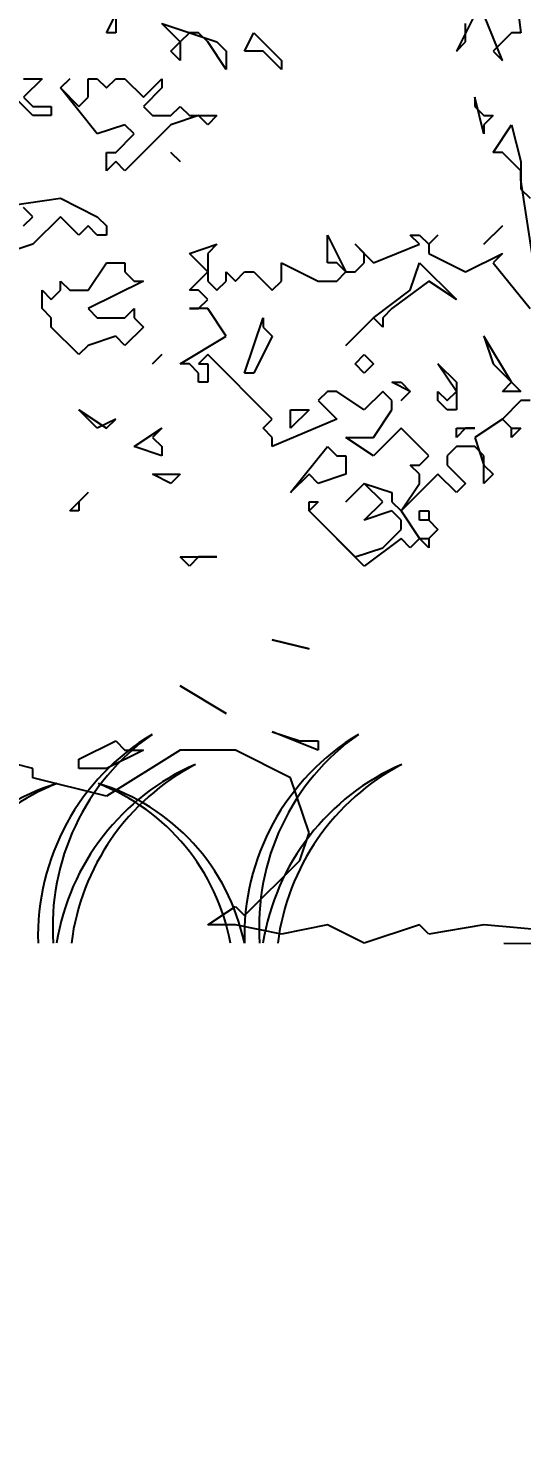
# Model space of a CAD drawing. Header units: millimetres. Extents: x 3633 to 4629, y 3430 to 3787.
# Drawn here: x 4511.78 to 4514.41, y 3708.16 to 3715.67 of the extents above; entities that cross this region are included whole.
import ezdxf

# ---------------------------------------------------------------- set-up
doc = ezdxf.new("R2010")
doc.units = ezdxf.units.MM
doc.styles.add('СПДС', font='isocpeur.ttf')
doc.dimstyles.new('СПДС', dxfattribs={"dimtxt": 1.25, "dimasz": 0.75, "dimexe": 0.3, "dimexo": 0.2, "dimgap": 0.3, "dimtad": 1, "dimrnd": 0.05, "dimzin": 1, "dimtxsty": 'СПДС', "dimblk": 'ARCHTICK', "dimcen": 0.6, "dimclrd": 7, "dimclre": 7, "dimclrt": 7, "dimazin": 0, "dimtfac": 1, "dimtmove": 1, "dimatfit": 3, "dimldrblk": 'OBLIQUE', "dimfxl": 1, "dimlwd": -1, "dimlwe": -1, "dimarcsym": 0})

# ---------------------------------------------------------------- blocks, each defined once
blk = doc.blocks.new('grass')
at = {"color": 0}
for centre, radius, start, end in [((283.4, 7.6), 250.6, 120.9153, 181.7436), ((299.1, 17.8), 250.6, 125.1975, 184.082), ((498.8, 7.6), 250.6, 120.9153, 181.7436), ((514.5, 17.8), 250.6, 125.1975, 184.082), ((290.9, 7.6), 250.6, 358.2564, 59.0847), ((275.2, 17.8), 250.6, 355.918, 54.8025), ((953.9, 7.6), 250.6, 120.9153, 181.7436), ((969.6, 17.8), 250.6, 125.1975, 184.082), ((1174, 7.6), 250.6, 120.9153, 181.7436), ((1189.7, 17.8), 250.6, 125.1975, 184.082), ((778.4, -4.1), 225.6, 115.7068, 178.9593), ((793.3, 3.8), 225.6, 119.989, 180.9593), ((300.2, -39.5), 250.6, 113.3716, 170.93), ((317.1, -31.4), 250.6, 117.6539, 172.7928), ((441.8, -39.5), 250.6, 113.3716, 170.93), ((458.7, -31.4), 250.6, 117.6539, 172.7928), ((970.7, -39.5), 250.6, 113.3716, 170.93), ((987.6, -31.4), 250.6, 117.6539, 172.7928), ((1190.7, -39.5), 250.6, 113.3716, 170.93), ((1207.6, -31.4), 250.6, 117.6539, 172.7928), ((788.6, -45.9), 225.6, 106.7576, 168.2484), ((804.6, -40.5), 225.6, 111.0398, 169.6613), ((702.6, -45.9), 225.6, 11.7516, 73.2424), ((686.6, -40.5), 225.6, 10.3387, 68.9602), ((465.3, -38.9), 204.5, 105.3788, 169.0232), ((479.8, -34.3), 204.5, 109.661, 170.3333), ((631.6, -94.2), 250.6, 95.3506, 157.9162), ((650.1, -91.8), 250.6, 99.6328, 158.5173), ((666.7, -34.5), 204.5, 105.3788, 170.2977), ((681.3, -29.9), 204.5, 109.661, 171.6027), ((18.2, -79.9), 193.4, 24.414, 89.3231), ((3.8, -79.2), 193.4, 24.1831, 85.0409)]:
    blk.add_arc(centre, radius, start, end, dxfattribs=at)
blk = doc.blocks.new('_ArchTick')
at = {"color": 0, "linetype": 'ByBlock', "const_width": 0.15}
blk.add_lwpolyline([(-0.5, -0.5), (0.5, 0.5)], dxfattribs=at)
blk = doc.blocks.new('*D216')
at = {"color": 7, "transparency": 16777216}
for p, q in [((4526.9801, 3710.3737), (4526.9801, 3692.9302)), ((4499.48, 3697.9968), (4499.48, 3692.9302)), ((4499.48, 3693.5302), (4526.9801, 3693.5302))]:
    blk.add_line(p, q, dxfattribs=at)
at = {"layer": 'Defpoints', "color": 0, "transparency": 16777216}
for p in [(4526.9801, 3710.7737), (4499.48, 3698.3968), (4526.9801, 3693.5302)]:
    blk.add_point(p, dxfattribs=at)
at = {"color": 7, "transparency": 16777216, "xscale": 1.5, "yscale": 1.5, "zscale": 1.5, "rotation": 180}
blk.add_blockref('_ArchTick', (4499.48, 3693.5302), dxfattribs=at)
at = {"color": 7, "transparency": 16777216, "xscale": 1.5, "yscale": 1.5, "zscale": 1.5}
blk.add_blockref('_ArchTick', (4526.9801, 3693.5302), dxfattribs=at)
at = {"color": 7, "transparency": 16777216, "insert": (4513.2301, 3695.6302), "char_height": 2.5, "attachment_point": 5, "style": 'СПДС'}
blk.add_mtext('5,50', dxfattribs=at)
blk = doc.blocks.new('_Oblique')
at = {"color": 0, "linetype": 'ByBlock', "lineweight": -2}
blk.add_line((-0.5, -0.5), (0.5, 0.5), dxfattribs=at)
blk = doc.blocks.new('Pine 3 Elev_133')
at = {"color": 0}
for p, q in [((134.8, 2135.9), (154.8, 1976.2)), ((-745.2, 1976.2), (-725.2, 2016.2)), ((-725.2, 2016.2), (-725.2, 1976.2)), ((-585.2, 1956.3), (-625.2, 1996.2)), ((-625.2, 1996.2), (-505.2, 1956.3)), ((54.8, 2016.2), (14.8, 1936.3)), ((34.8, 1956.3), (34.8, 1996.2)), ((114.8, 1916.3), (74.8, 2016.2)), ((-725.2, 1976.2), (-745.2, 1976.2)), ((-565.2, 1976.2), (-585.2, 1956.3)), ((-545.2, 1976.2), (-565.2, 1976.2)), ((-525.2, 1956.3), (-545.2, 1976.2)), ((-445.2, 1936.3), (-425.2, 1976.2)), ((-425.2, 1976.2), (-365.2, 1916.3)), ((134.8, 1976.2), (94.8, 1936.3)), ((154.8, 1976.2), (134.8, 1976.2)), ((-605.2, 1936.3), (-585.2, 1956.3)), ((-585.2, 1916.3), (-605.2, 1936.3)), ((-585.2, 1956.3), (-585.2, 1916.3)), ((-485.2, 1896.4), (-525.2, 1956.3)), ((-505.2, 1956.3), (-485.2, 1936.3)), ((-485.2, 1936.3), (-485.2, 1896.4)), ((-405.2, 1936.3), (-445.2, 1936.3)), ((-365.2, 1896.4), (-405.2, 1936.3)), ((14.8, 1936.3), (34.8, 1956.3)), ((94.8, 1936.3), (114.8, 1916.3)), ((-365.2, 1916.3), (-365.2, 1896.4)), ((-925.2, 1876.4), (-885.2, 1876.4)), ((-885.2, 1876.4), (-925.2, 1836.5)), ((-845.2, 1856.5), (-825.2, 1876.4)), ((-825.2, 1876.4), (-845.2, 1856.5)), ((-785.2, 1836.5), (-785.2, 1876.4)), ((-785.2, 1876.4), (-765.2, 1876.4)), ((-765.2, 1876.4), (-745.2, 1856.5)), ((-745.2, 1856.5), (-725.2, 1876.4)), ((-725.2, 1876.4), (-705.2, 1876.4)), ((-705.2, 1876.4), (-665.2, 1836.5)), ((-665.2, 1836.5), (-625.2, 1876.4)), ((-625.2, 1876.4), (-625.2, 1856.5)), ((-905.2, 1796.6), (-965.2, 1856.5)), ((-925.2, 1836.5), (-905.2, 1816.5)), ((-765.2, 1756.7), (-845.2, 1856.5)), ((-845.2, 1856.5), (-805.2, 1816.5)), ((-805.2, 1816.5), (-785.2, 1836.5)), ((-625.2, 1856.5), (-665.2, 1816.5)), ((74.8, 1756.7), (54.8, 1836.5)), ((54.8, 1836.5), (54.8, 1816.5)), ((-905.2, 1816.5), (-865.2, 1816.5)), ((-865.2, 1816.5), (-865.2, 1796.6)), ((-665.2, 1816.5), (-645.2, 1796.6)), ((-605.2, 1796.6), (-585.2, 1816.5)), ((-585.2, 1816.5), (-565.2, 1796.6)), ((54.8, 1816.5), (74.8, 1796.6)), ((-865.2, 1796.6), (-905.2, 1796.6)), ((-705.2, 1776.6), (-765.2, 1756.7)), ((-605.2, 1776.6), (-705.2, 1676.8)), ((-685.2, 1756.7), (-705.2, 1776.6)), ((-645.2, 1796.6), (-605.2, 1796.6)), ((-545.2, 1796.6), (-605.2, 1776.6)), ((-565.2, 1796.6), (-505.2, 1796.6)), ((-525.2, 1776.6), (-545.2, 1796.6)), ((-505.2, 1796.6), (-525.2, 1776.6)), ((74.8, 1796.6), (94.8, 1796.6)), ((94.8, 1796.6), (74.8, 1776.6)), ((74.8, 1776.6), (74.8, 1756.7)), ((94.8, 1716.7), (134.8, 1776.6)), ((134.8, 1776.6), (154.8, 1696.8)), ((-725.2, 1716.7), (-685.2, 1756.7)), ((-745.2, 1676.8), (-745.2, 1716.7)), ((-745.2, 1716.7), (-725.2, 1716.7)), ((-605.2, 1716.7), (-585.2, 1696.8)), ((-585.2, 1696.8), (-605.2, 1716.7)), ((114.8, 1716.7), (94.8, 1716.7)), ((154.8, 1676.8), (114.8, 1716.7)), ((-725.2, 1696.8), (-745.2, 1676.8)), ((-705.2, 1676.8), (-725.2, 1696.8)), ((154.8, 1696.8), (154.8, 1636.9)), ((154.8, 1656.8), (154.8, 1676.8)), ((194.8, 1397.3), (154.8, 1656.8)), ((154.8, 1636.9), (174.8, 1616.9)), ((-985.2, 1597), (-845.2, 1616.9)), ((-905.2, 1577), (-925.2, 1597)), ((-845.2, 1616.9), (-765.2, 1577)), ((-925.2, 1557), (-905.2, 1577)), ((-845.2, 1577), (-905.2, 1517.1)), ((-805.2, 1537.1), (-845.2, 1577)), ((-765.2, 1577), (-745.2, 1557)), ((-785.2, 1557), (-805.2, 1537.1)), ((-765.2, 1537.1), (-785.2, 1557)), ((-745.2, 1537.1), (-765.2, 1537.1)), ((-745.2, 1557), (-745.2, 1537.1)), ((-265.2, 1477.2), (-265.2, 1537.1)), ((-265.2, 1537.1), (-225.2, 1457.2)), ((-65.2, 1517.1), (-85.2, 1537.1)), ((-85.2, 1537.1), (-65.2, 1537.1)), ((-65.2, 1537.1), (-45.2, 1517.1)), ((-45.2, 1517.1), (-25.2, 1537.1)), ((-25.2, 1537.1), (-45.2, 1517.1)), ((114.8, 1557), (74.8, 1517.1)), ((74.8, 1517.1), (114.8, 1557)), ((-905.2, 1517.1), (-965.2, 1497.1)), ((-565.2, 1497.1), (-505.2, 1517.1)), ((-505.2, 1517.1), (-525.2, 1497.1)), ((-185.2, 1497.1), (-205.2, 1517.1)), ((-205.2, 1517.1), (-165.2, 1477.2)), ((-165.2, 1477.2), (-65.2, 1517.1)), ((-45.2, 1517.1), (-45.2, 1497.1)), ((-785.2, 1417.3), (-745.2, 1477.2)), ((-745.2, 1477.2), (-705.2, 1477.2)), ((-705.2, 1477.2), (-705.2, 1457.2)), ((-525.2, 1457.2), (-565.2, 1497.1)), ((-525.2, 1497.1), (-525.2, 1437.3)), ((-365.2, 1437.3), (-365.2, 1477.2)), ((-365.2, 1477.2), (-285.2, 1437.3)), ((-245.2, 1477.2), (-265.2, 1477.2)), ((-225.2, 1457.2), (-245.2, 1477.2)), ((-205.2, 1457.2), (-185.2, 1477.2)), ((-185.2, 1477.2), (-185.2, 1497.1)), ((-85.2, 1417.3), (-65.2, 1477.2)), ((-65.2, 1477.2), (14.8, 1397.3)), ((-45.2, 1497.1), (34.8, 1457.2)), ((34.8, 1457.2), (114.8, 1497.1)), ((114.8, 1497.1), (94.8, 1477.2)), ((94.8, 1477.2), (174.8, 1377.4)), ((-845.2, 1417.3), (-845.2, 1437.3)), ((-845.2, 1437.3), (-825.2, 1417.3)), ((-665.2, 1437.3), (-785.2, 1377.4)), ((-705.2, 1457.2), (-685.2, 1437.3)), ((-685.2, 1437.3), (-665.2, 1437.3)), ((-565.2, 1417.3), (-525.2, 1457.2)), ((-525.2, 1437.3), (-505.2, 1417.3)), ((-505.2, 1417.3), (-485.2, 1437.3)), ((-485.2, 1437.3), (-485.2, 1457.2)), ((-485.2, 1457.2), (-465.2, 1437.3)), ((-465.2, 1437.3), (-445.2, 1457.2)), ((-445.2, 1457.2), (-425.2, 1457.2)), ((-425.2, 1457.2), (-385.2, 1417.3)), ((-385.2, 1417.3), (-365.2, 1437.3)), ((-285.2, 1437.3), (-245.2, 1437.3)), ((-245.2, 1437.3), (-225.2, 1457.2)), ((-225.2, 1457.2), (-205.2, 1457.2)), ((-45.2, 1437.3), (-125.2, 1377.4)), ((14.8, 1397.3), (-45.2, 1437.3)), ((-885.2, 1377.4), (-885.2, 1417.3)), ((-885.2, 1417.3), (-865.2, 1397.3)), ((-865.2, 1397.3), (-845.2, 1417.3)), ((-825.2, 1417.3), (-785.2, 1417.3)), ((-545.2, 1417.3), (-565.2, 1417.3)), ((-525.2, 1397.3), (-545.2, 1417.3)), ((-165.2, 1357.4), (-85.2, 1417.3)), ((-865.2, 1357.4), (-885.2, 1377.4)), ((-785.2, 1377.4), (-765.2, 1357.4)), ((-705.2, 1357.4), (-685.2, 1377.4)), ((-685.2, 1377.4), (-685.2, 1357.4)), ((-525.2, 1377.4), (-565.2, 1377.4)), ((-565.2, 1377.4), (-545.2, 1377.4)), ((-545.2, 1377.4), (-525.2, 1397.3)), ((-485.2, 1317.5), (-525.2, 1377.4)), ((-125.2, 1377.4), (-145.2, 1357.4)), ((-865.2, 1337.5), (-865.2, 1357.4)), ((-765.2, 1357.4), (-705.2, 1357.4)), ((-685.2, 1357.4), (-665.2, 1337.5)), ((-445.2, 1237.6), (-405.2, 1357.4)), ((-405.2, 1357.4), (-405.2, 1337.5)), ((-165.2, 1357.4), (-225.2, 1297.5)), ((-225.2, 1297.5), (-165.2, 1357.4)), ((-145.2, 1337.5), (-165.2, 1357.4)), ((-145.2, 1357.4), (-145.2, 1337.5)), ((-805.2, 1277.6), (-865.2, 1337.5)), ((-725.2, 1317.5), (-785.2, 1297.5)), ((-705.2, 1297.5), (-725.2, 1317.5)), ((-665.2, 1337.5), (-705.2, 1297.5)), ((-585.2, 1257.6), (-485.2, 1317.5)), ((-385.2, 1317.5), (-425.2, 1237.6)), ((-405.2, 1337.5), (-385.2, 1317.5)), ((134.8, 1217.7), (74.8, 1317.5)), ((74.8, 1317.5), (94.8, 1257.6)), ((-785.2, 1297.5), (-805.2, 1277.6)), ((-645.2, 1257.6), (-625.2, 1277.6)), ((-625.2, 1277.6), (-645.2, 1257.6)), ((-565.2, 1257.6), (-585.2, 1257.6)), ((-545.2, 1237.6), (-565.2, 1257.6)), ((-525.2, 1277.6), (-545.2, 1257.6)), ((-545.2, 1257.6), (-525.2, 1257.6)), ((-385.2, 1137.8), (-525.2, 1277.6)), ((-525.2, 1257.6), (-525.2, 1217.7)), ((-205.2, 1257.6), (-185.2, 1277.6)), ((-185.2, 1237.6), (-205.2, 1257.6)), ((-185.2, 1277.6), (-165.2, 1257.6)), ((-165.2, 1257.6), (-185.2, 1237.6)), ((14.8, 1197.7), (-25.2, 1257.6)), ((-25.2, 1257.6), (14.8, 1217.7)), ((94.8, 1257.6), (154.8, 1197.7)), ((-545.2, 1217.7), (-545.2, 1237.6)), ((-425.2, 1237.6), (-445.2, 1237.6)), ((-525.2, 1217.7), (-545.2, 1217.7)), ((-265.2, 1197.7), (-285.2, 1177.8)), ((-245.2, 1197.7), (-265.2, 1197.7)), ((-185.2, 1157.8), (-245.2, 1197.7)), ((-145.2, 1197.7), (-185.2, 1157.8)), ((-125.2, 1177.8), (-145.2, 1197.7)), ((-85.2, 1197.7), (-125.2, 1217.7)), ((-125.2, 1217.7), (-105.2, 1217.7)), ((-105.2, 1217.7), (-85.2, 1197.7)), ((-85.2, 1197.7), (-105.2, 1177.8)), ((-105.2, 1177.8), (-85.2, 1197.7)), ((-25.2, 1177.8), (-25.2, 1197.7)), ((-25.2, 1197.7), (-5.2, 1177.8)), ((-5.2, 1177.8), (14.8, 1197.7)), ((14.8, 1217.7), (14.8, 1157.8)), ((114.8, 1197.7), (134.8, 1217.7)), ((154.8, 1197.7), (114.8, 1197.7)), ((-285.2, 1177.8), (-245.2, 1137.8)), ((-125.2, 1157.8), (-125.2, 1177.8)), ((-5.2, 1157.8), (-25.2, 1177.8)), ((154.8, 1177.8), (114.8, 1137.8)), ((174.8, 1177.8), (154.8, 1177.8)), ((-765.2, 1117.9), (-805.2, 1157.8)), ((-805.2, 1157.8), (-745.2, 1117.9)), ((-725.2, 1137.8), (-765.2, 1117.9)), ((-745.2, 1117.9), (-725.2, 1137.8)), ((-405.2, 1117.9), (-385.2, 1137.8)), ((-245.2, 1137.8), (-385.2, 1077.9)), ((-345.2, 1117.9), (-345.2, 1157.8)), ((-345.2, 1157.8), (-305.2, 1157.8)), ((-305.2, 1157.8), (-345.2, 1117.9)), ((-165.2, 1097.9), (-125.2, 1157.8)), ((14.8, 1157.8), (-5.2, 1157.8)), ((114.8, 1137.8), (54.8, 1097.9)), ((114.8, 1137.8), (134.8, 1117.9)), ((134.8, 1117.9), (114.8, 1137.8)), ((-685.2, 1077.9), (-625.2, 1117.9)), ((-625.2, 1117.9), (-645.2, 1097.9)), ((-385.2, 1097.9), (-405.2, 1117.9)), ((-105.2, 1117.9), (-165.2, 1058)), ((-45.2, 1058), (-105.2, 1117.9)), ((34.8, 1117.9), (14.8, 1097.9)), ((14.8, 1097.9), (14.8, 1117.9)), ((14.8, 1117.9), (54.8, 1117.9)), ((54.8, 1117.9), (34.8, 1117.9)), ((134.8, 1117.9), (154.8, 1117.9)), ((154.8, 1117.9), (134.8, 1097.9)), ((134.8, 1097.9), (134.8, 1117.9)), ((-625.2, 1058), (-685.2, 1077.9)), ((-645.2, 1097.9), (-625.2, 1077.9)), ((-625.2, 1077.9), (-625.2, 1058)), ((-385.2, 1077.9), (-385.2, 1097.9)), ((-345.2, 978.1), (-265.2, 1077.9)), ((-265.2, 1077.9), (-245.2, 1058)), ((-165.2, 1058), (-225.2, 1097.9)), ((-225.2, 1097.9), (-165.2, 1097.9)), ((14.8, 1077.9), (-5.2, 1058)), ((54.8, 1077.9), (14.8, 1077.9)), ((54.8, 1097.9), (74.8, 1038)), ((74.8, 1058), (54.8, 1077.9)), ((-245.2, 1058), (-225.2, 1058)), ((-225.2, 1058), (-225.2, 1018.1)), ((-65.2, 1038), (-45.2, 1058)), ((-5.2, 1058), (-5.2, 1038)), ((74.8, 998.1), (74.8, 1058)), ((-605.2, 998.1), (-645.2, 1018.1)), ((-645.2, 1018.1), (-585.2, 1018.1)), ((-585.2, 1018.1), (-605.2, 998.1)), ((-305.2, 1018.1), (-345.2, 978.1)), ((-285.2, 998.1), (-305.2, 1018.1)), ((-225.2, 1018.1), (-285.2, 998.1)), ((-25.2, 1018.1), (-105.2, 938.2)), ((-65.2, 1018.1), (-85.2, 1038)), ((-85.2, 1038), (-65.2, 1038)), ((-65.2, 998.1), (-65.2, 1018.1)), ((14.8, 978.1), (-25.2, 1018.1)), ((-5.2, 1038), (34.8, 998.1)), ((74.8, 1038), (94.8, 1018.1)), ((94.8, 1018.1), (74.8, 998.1)), ((-185.2, 998.1), (-225.2, 958.2)), ((-225.2, 958.2), (-185.2, 998.1)), ((-145.2, 958.2), (-185.2, 998.1)), ((-185.2, 998.1), (-125.2, 978.1)), ((-105.2, 938.2), (-65.2, 998.1)), ((34.8, 998.1), (14.8, 978.1)), ((-825.2, 938.2), (-785.2, 978.1)), ((-785.2, 978.1), (-805.2, 958.2)), ((-805.2, 958.2), (-805.2, 938.2)), ((-305.2, 938.2), (-305.2, 958.2)), ((-305.2, 958.2), (-285.2, 958.2)), ((-285.2, 958.2), (-305.2, 938.2)), ((-185.2, 918.3), (-145.2, 958.2)), ((-125.2, 978.1), (-125.2, 958.2)), ((-125.2, 958.2), (-105.2, 938.2)), ((-805.2, 938.2), (-825.2, 938.2)), ((-185.2, 818.4), (-305.2, 938.2)), ((-305.2, 938.2), (-205.2, 838.4)), ((-125.2, 938.2), (-185.2, 918.3)), ((-105.2, 918.3), (-125.2, 938.2)), ((-105.2, 938.2), (-65.2, 878.3)), ((-105.2, 898.3), (-105.2, 918.3)), ((-65.2, 918.3), (-65.2, 938.2)), ((-65.2, 938.2), (-45.2, 938.2)), ((-45.2, 918.3), (-65.2, 918.3)), ((-45.2, 938.2), (-45.2, 918.3)), ((-25.2, 898.3), (-45.2, 918.3)), ((-45.2, 918.3), (-25.2, 898.3)), ((-145.2, 858.4), (-105.2, 898.3)), ((-45.2, 878.3), (-25.2, 898.3)), ((-25.2, 898.3), (-45.2, 878.3)), ((-205.2, 838.4), (-145.2, 858.4)), ((-105.2, 878.3), (-185.2, 818.4)), ((-85.2, 858.4), (-105.2, 878.3)), ((-65.2, 878.3), (-85.2, 858.4)), ((-65.2, 878.3), (-45.2, 878.3)), ((-45.2, 858.4), (-65.2, 878.3)), ((-45.2, 878.3), (-45.2, 858.4)), ((-565.2, 818.4), (-585.2, 838.4)), ((-585.2, 838.4), (-505.2, 838.4)), ((-545.2, 838.4), (-565.2, 818.4)), ((-505.2, 838.4), (-545.2, 838.4)), ((-385.2, 658.7), (-305.2, 638.8)), ((-305.2, 638.8), (-385.2, 658.7)), ((-585.2, 558.9), (-485.2, 499)), ((-485.2, 499), (-585.2, 558.9)), ((-285.2, 419.2), (-385.2, 459.1)), ((-385.2, 459.1), (-325.2, 439.2)), ((-905.2, 379.3), (-1145.2, 439.2)), ((-805.2, 399.2), (-725.2, 439.2)), ((-725.2, 439.2), (-705.2, 419.2)), ((-325.2, 439.2), (-285.2, 439.2)), ((-285.2, 439.2), (-285.2, 419.2)), ((-805.2, 379.3), (-805.2, 399.2)), ((-585.2, 419.2), (-745.2, 319.4)), ((-665.2, 419.2), (-745.2, 379.3)), ((-705.2, 419.2), (-665.2, 419.2)), ((-465.2, 419.2), (-585.2, 419.2)), ((-345.2, 359.3), (-465.2, 419.2)), ((-905.2, 359.3), (-905.2, 379.3)), ((-745.2, 379.3), (-805.2, 379.3)), ((-745.2, 319.4), (-905.2, 359.3)), ((-305.2, 239.5), (-345.2, 359.3)), ((-325.2, 179.7), (-305.2, 239.5)), ((-445.2, 59.9), (-325.2, 179.7)), ((-525.2, 39.9), (-465.2, 79.8)), ((-465.2, 79.8), (-445.2, 59.9)), ((-465.2, 39.9), (-525.2, 39.9)), ((-365.2, 20), (-465.2, 39.9)), ((-265.2, 39.9), (-365.2, 20)), ((-185.2, 0), (-265.2, 39.9)), ((-65.2, 39.9), (-185.2, 0)), ((-45.2, 20), (-65.2, 39.9)), ((74.8, 39.9), (-45.2, 20)), ((294.8, 20), (74.8, 39.9))]:
    blk.add_line(p, q, dxfattribs=at)

msp = doc.modelspace()

# ---------------------------------------------------------------- linework, layer by layer
at = {"color": 0}
msp.add_line((4514.3156, 3710.7902), (4526.9785, 3710.7594), dxfattribs=at)

# ---------------------------------------------------------------- block references
for name, p, xscale, yscale, zscale in [('Pine 3 Elev_133', (4514.0268, 3710.7902), 0.002454764377558604, 0.002454764377558604, 0.002454764377558604), ('grass', (4508.3155, 3710.7902), 0.005, 0.005, 0.005)]:
    msp.add_blockref(name, p, dxfattribs=dict(at, xscale=xscale, yscale=yscale, zscale=zscale))

# ---------------------------------------------------------------- dimensions: what is measured, and where the dimension line sits
dim = msp.add_linear_dim(base=(4526.9801, 3693.5302), p1=(4499.48, 3698.3968), p2=(4526.9801, 3710.7737), angle=180, dimstyle='СПДС', override={"dimscale": 2, "dimlfac": 0.2}, dxfattribs=at)
dim.commit()
dim.dimension.update_dxf_attribs({"geometry": '*D216', "text_midpoint": (4513.2301, 3695.6302)})

doc.saveas('drawing.dxf')
